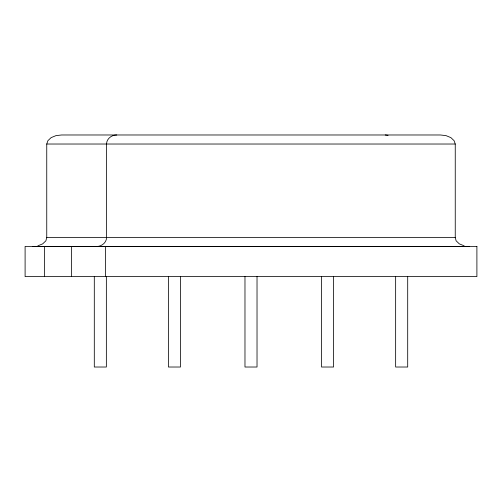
<?xml version="1.0" encoding="UTF-8"?>
<svg xmlns="http://www.w3.org/2000/svg" width="502" height="502" viewBox="0 0 502 502"><rect width="100%" height="100%" fill="white"/><g stroke="black" fill="none" stroke-linecap="round" stroke-linejoin="round"><path stroke-width="0.75" d="M464.174 245.854L459.311 243.859L456.117 240.816L455.251 237.509L455.251 144.024L454.103 140.698L450.89 137.63L446.008 135.622L440.417 134.982L61.583 134.982L55.992 135.622L51.11 137.63L47.897 140.698L46.749 144.024L46.749 237.509L45.883 240.816L42.689 243.859L37.826 245.854M116.753 134.982C111.745 134.837 106.524 138.759 106.556 144.024L106.556 237.509C106.593 242.736 101.41 246.626 96.44 246.482M46.73 144.024L455.27 144.024M46.73 237.509L455.27 237.509M32.423 246.482L469.577 246.482M385.247 134.982L388.052 135.333M407.699 276.615L407.699 367.018L395.645 367.018L395.645 276.615M333.566 276.615L333.566 367.018L321.512 367.018L321.512 276.615M257.024 276.615L257.024 367.018L244.976 367.018L244.976 276.615M180.488 276.615L180.488 367.018L168.434 367.018L168.434 276.615M106.355 276.615L106.355 367.018L94.301 367.018L94.301 276.615M105.558 246.538L105.558 276.615M71.573 246.538L71.573 276.615M44.383 246.538L44.383 276.615M476.9 246.407L25.1 246.407L25.1 276.615L476.9 276.615L476.9 246.407"/></g></svg>
